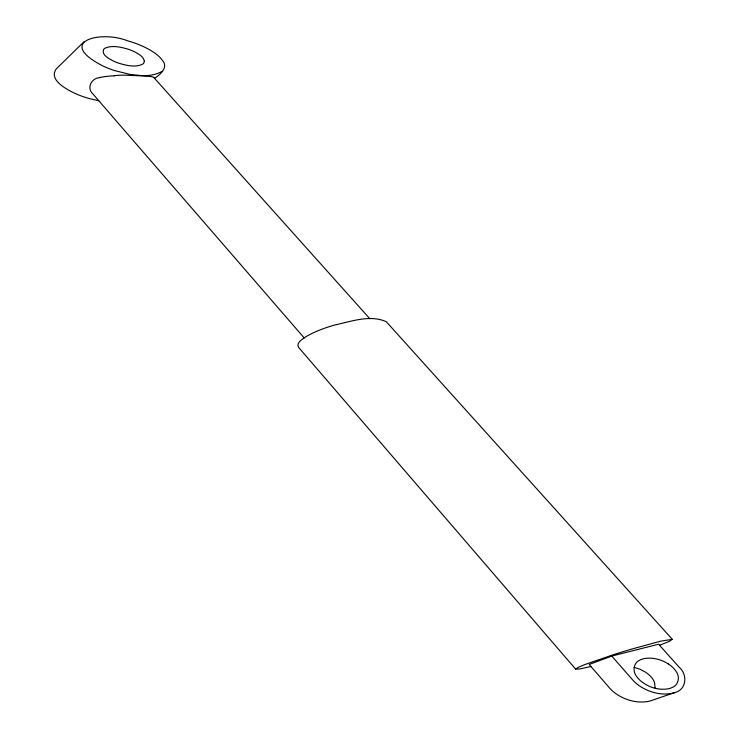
<?xml version="1.0" encoding="UTF-8"?>
<svg xmlns="http://www.w3.org/2000/svg" width="739" height="739" viewBox="0 0 739 739"><rect width="100%" height="100%" fill="white"/><g stroke="black" fill="none" stroke-linecap="round" stroke-linejoin="round"><path stroke-width="1.11" d="M590.914 666.467L579.884 668.934L575.663 669.164L578.286 667.317L585.122 664.453L613.241 654.754A680.092 392.649 0 0 1 631.023 649.267L660.444 641.212L672.296 639.337L669.34 641.35L659.484 645.323M655.142 688.268L654.542 682.448M154.525 78.316C159.929 74.962 168.446 67.692 162.774 60.801C158.636 54.898 152.234 51.093 145.962 47.813A84.181 48.598 0 0 0 127.099 40.654C100.707 30.151 54.889 41.476 103.127 66.085A85.207 49.19 0 0 0 114.573 70.575L129.916 74.408L151.31 76.616A6.004 3.464 0 0 1 154.026 77.493M84.034 41.707L56.146 69.032C48.931 79.378 64.561 88.08 72.33 92.126A79.969 46.169 0 0 0 88.126 98.241L98.86 100.818M162.331 71.249C147.8 79.59 130.166 73.447 114.231 75.729M674.744 692.572C686.522 689.912 687.797 674.55 679.353 667.4L658.606 644.214L611.753 656.056L589.195 664.481L609.703 688.138A52.654 30.401 0 0 0 615.818 693.644C625.018 700.036 636.713 703.408 647.881 701.496A17.985 10.383 0 0 0 651.419 700.563L674.744 692.572A17.736 10.244 0 0 1 671.197 693.505C659.936 695.399 648.186 691.926 638.902 685.496A54.039 31.204 0 0 1 632.686 679.935L611.753 656.056M99.765 77.66C91.303 78.011 86.241 88.209 93.105 94.186L304.135 337.871M634.09 667.317L640.233 669.349L645.406 672.111A39.814 22.983 0 0 1 654.532 682.448M668.278 663.908C661.516 659.613 653.258 657.285 645.249 658.421A13.671 7.898 0 0 0 640.113 659.973C633.194 662.597 632.316 671.797 636.963 676.924A41.957 24.221 0 0 0 640.676 680.915C647.946 687.002 657.802 690.281 667.262 688.96A13.644 7.88 0 0 0 672 687.575C678.568 685.265 680.268 676.712 676.12 671.465A41.338 23.86 0 0 0 668.278 663.899M672.296 639.337L386.331 321.751C370.091 314.278 350.803 321.641 334.231 325.114C324.301 328.088 314.408 331.589 305.503 336.975C302.436 339.21 295.951 342.757 298.547 347.339L575.663 669.164M153.878 77.586L369.833 318.74M99.682 77.53A49.217 28.415 0 0 1 114.24 75.858M144.345 61.217L143.763 63.064A7.048 4.064 0 0 1 142.525 64.219C135.08 67.739 126.341 65.401 118.831 63.221A42.64 24.618 0 0 1 113.584 61.134C109.464 58.88 101.446 55.388 103.552 49.513A7.039 4.064 0 0 1 105.215 48.081C112.162 45.116 120.087 46.982 127.08 48.866A42.446 24.507 0 0 1 134.378 51.702C138.258 53.864 143.597 56.312 144.345 61.217"/></g></svg>
